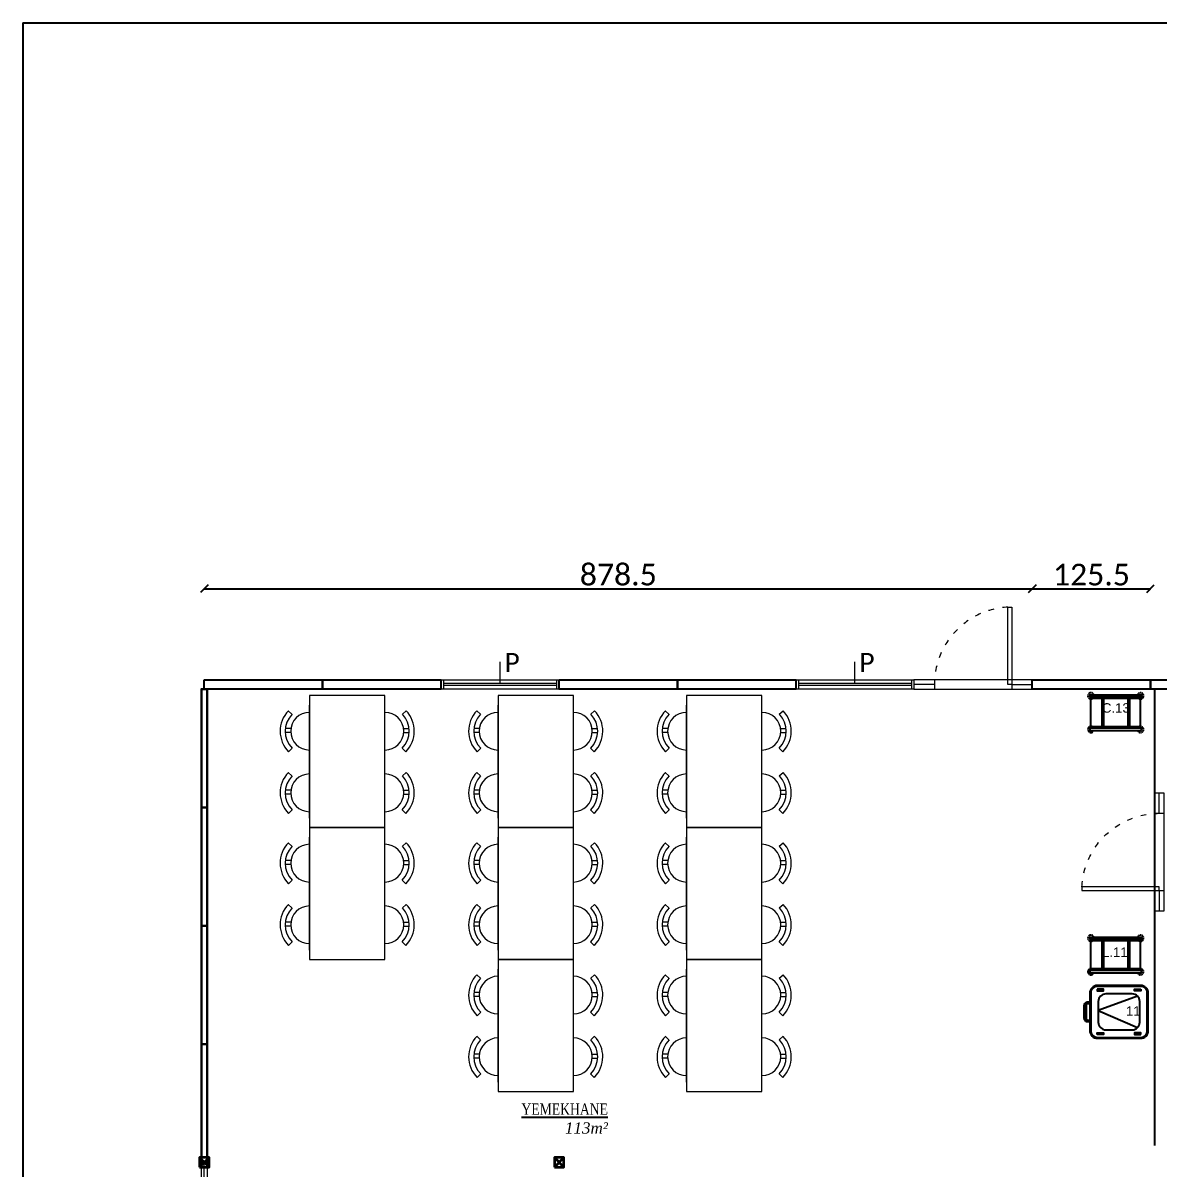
# Model space of a CAD drawing. Header units: millimetres. Extents: x -3516 to 33273, y -7531 to 724.
# Drawn here: x 10124 to 11330, y -2092 to -876 of the extents above; entities that cross this region are included whole.
import ezdxf

# ---------------------------------------------------------------- set-up
doc = ezdxf.new("R2010")
doc.units = ezdxf.units.MM
for name, pattern in [('ACAD_ISO03W100', [30, 12, -18]), ('ACAD_ISO07W100', [3, 0, -3]), ('HIDDEN', [0.375, 0.25, -0.125])]:
    doc.linetypes.add(name, pattern=pattern)
for name, color, linetype, lineweight in [('100x120 PEN', 155, 'Continuous', 15), ('CİHAZ', 6, 'Continuous', 15), ('DIS-100', 9, 'Continuous', 30), ('DIS-60', 9, 'Continuous', 30), ('GRC- Yazı 1', 3, 'Continuous', 20), ('GRC-Ekipman', 4, 'Continuous', 25), ('KAPI', 37, 'Continuous', 15), ('KOLON', 6, 'Continuous', 35), ('PLAN', 253, 'Continuous', 15), ('YAZI', 9, 'Continuous', 20)]:
    doc.layers.add(name, color=color, linetype=linetype, lineweight=lineweight)
doc.styles.add('ekp-yazı', font='arial.ttf', dxfattribs={"height": 10})
doc.styles.add('VEFA', font='calibri.ttf')
doc.dimstyles.new('VEFA$0', dxfattribs={"dimtxt": 23, "dimasz": 8, "dimexe": 8, "dimexo": 20, "dimgap": 3, "dimtad": 1, "dimdec": 1, "dimdsep": 46, "dimtxsty": 'VEFA', "dimblk": 'OBLIQUE', "dimcen": 2.5, "dimclrd": 256, "dimclre": 256, "dimclrt": 8, "dimadec": 0, "dimazin": 0, "dimtfac": 1, "dimtdec": 1, "dimtix": 1, "dimtmove": 0, "dimatfit": 0, "dimldrblk": 'OBLIQUE', "dimfxl": 1, "dimarcsym": 0})

# ---------------------------------------------------------------- blocks, each defined once
blk = doc.blocks.new('A$C1210badc')
at = {"layer": 'DIS-60'}
blk.add_lwpolyline([(0, 0), (0, 125.5), (6, 125.5), (6, 0)], close=True, dxfattribs=at)
blk = doc.blocks.new('A$Ccb6340a7')
at = {"layer": 'DIS-100', "lineweight": -2}
blk.add_lwpolyline([(10, 125.5), (10, 0), (0, 0), (0, 125.5)], close=True, dxfattribs=at)
blk = doc.blocks.new('A$Cdef76808')
at = {"layer": '100x120 PEN', "linetype": 'Continuous'}
for p, q in [((62.8, 6), (62.8, 29.1)), ((2.8, 10), (2.8, 0)), ((122.8, 6), (2.8, 6)), ((122.8, 4), (2.8, 4)), ((122.8, 10), (122.8, 0))]:
    blk.add_line(p, q, dxfattribs=at)
blk.add_lwpolyline([(125.5, 0), (0, 0), (0, 10), (125.5, 10)], close=True, dxfattribs=at)
blk = doc.blocks.new('ASDQ1234142')
at = {"layer": 'KAPI'}
for p, q in [((177899, 120456.1), (177877.3, 120456.1)), ((177899, 120461.1), (177899, 120451.1)), ((177981, 120461.1), (177981, 120451.1)), ((177981, 120456.1), (178002.8, 120456.1))]:
    blk.add_line(p, q, dxfattribs=at)
at = {"layer": 'KAPI', "linetype": 'Continuous', "ltscale": 0.5}
blk.add_lwpolyline([(177981, 120456.1), (177977, 120456.1), (177977, 120538.1), (177981, 120538.1), (177981, 120456.1)], dxfattribs=at)
at = {"layer": 'KAPI'}
blk.add_lwpolyline([(177877.3, 120451.1), (178002.8, 120451.1), (178002.8, 120461.1), (177877.3, 120461.1)], close=True, dxfattribs=at)
at = {"layer": 'KAPI', "linetype": 'ACAD_ISO03W100', "ltscale": 0.5}
blk.add_arc((177981.2, 120456), 82.2, 92.9167, 179.9475, dxfattribs=at)
blk = doc.blocks.new('6-2IK')
at = {"layer": 'KAPI'}
for p, q in [((43.5, 3.1), (0, 3.1)), ((43.5, 6.1), (43.5, 0.1)), ((207.5, 6.1), (207.5, 0.1)), ((207.5, 3.1), (251, 3.1))]:
    blk.add_line(p, q, dxfattribs=at)
at = {"layer": 'KAPI', "linetype": 'Continuous', "ltscale": 0.5}
for points in [[(43.5, 3.1), (47.5, 3.1), (47.5, 85.1), (43.5, 85.1), (43.5, 3.1)], [(207.5, 3.1), (203.5, 3.1), (203.5, 85.1), (207.5, 85.1), (207.5, 3.1)]]:
    blk.add_lwpolyline(points, dxfattribs=at)
at = {"layer": 'KAPI'}
blk.add_lwpolyline([(251, 0.1), (0, 0.1), (0, 6.1), (251, 6.1)], close=True, dxfattribs=at)
at = {"layer": 'KAPI', "linetype": 'ACAD_ISO03W100', "ltscale": 0.5}
for centre, start, end in [((43.3, 3), 0.0525, 87.0833), ((207.7, 3), 92.9167, 179.9475)]:
    blk.add_arc(centre, 82.2, start, end, dxfattribs=at)
blk = doc.blocks.new('A$C41ca5ab1')
at = {"layer": 'KOLON'}
for p, q in [((0, 0), (10, 10)), ((0, 10), (10, 0))]:
    blk.add_line(p, q, dxfattribs=at)
blk.add_lwpolyline([(0, 0), (10, 0), (10, 10), (0, 10)], close=True, dxfattribs=at)
blk = doc.blocks.new('A$C72E11EB8')
at = {"color": 3}
blk.add_lwpolyline([(140, 31.1), (140, 111.1), (0, 111.1), (0, 31.1)], close=True, dxfattribs=at)
at = {"layer": 'CİHAZ', "color": 3}
for p, q in [((35.5, 131.1), (35.5, 136.9)), ((39.6, 130.9), (39.6, 136.8)), ((101, 131.1), (100.9, 136.9)), ((105.1, 130.9), (105, 136.8)), ((18.8, 129.5), (14.9, 133.3)), ((54.8, 129.7), (58.6, 133.6)), ((84.2, 129.5), (80.4, 133.3)), ((120.2, 129.7), (124, 133.6)), ((10, 111.1), (130, 111.1)), ((10, 31.1), (130, 31.1)), ((18.8, 12.8), (14.9, 8.9)), ((54.8, 12.6), (58.6, 8.7)), ((84.2, 12.8), (80.4, 8.9)), ((120.2, 12.6), (124, 8.7)), ((35.5, 11.2), (35.5, 5.4)), ((39.6, 11.3), (39.6, 5.5)), ((101, 11.2), (100.9, 5.4)), ((105.1, 11.3), (105, 5.5))]:
    blk.add_line(p, q, dxfattribs=at)
for centre, radius, start, end in [((36.9, 111.1), 31.2, 46.0083, 134.6004), ((36.9, 111.1), 25.8, 46.0083, 134.6004), ((102.3, 111.1), 31.2, 46.0083, 134.6004), ((102.3, 111.1), 25.8, 46.0083, 134.6004), ((36.9, 111.1), 20, 0, 180), ((102.3, 111.1), 20, 0, 180), ((36.9, 31.1), 20, 180, 0), ((102.3, 31.1), 20, 180, 0), ((36.9, 31.1), 25.8, 225.3996, 313.9917), ((102.3, 31.1), 25.8, 225.3996, 313.9917), ((36.9, 31.1), 31.2, 225.3996, 313.9917), ((102.3, 31.1), 31.2, 225.3996, 313.9917)]:
    blk.add_arc(centre, radius, start, end, dxfattribs=at)
blk = doc.blocks.new('_Oblique')
at = {"color": 0, "linetype": 'ByBlock', "lineweight": -2}
blk.add_line((-0.5, -0.5), (0.5, 0.5), dxfattribs=at)
blk = doc.blocks.new('*D111')
at = {"linetype": 'ACAD_ISO07W100', "lineweight": -2, "transparency": 16777216}
for p, q in [((10316.7, -1476.6), (10316.7, -1476.1)), ((11195.2, -1476.6), (11195.2, -1476.1))]:
    blk.add_line(p, q, dxfattribs=at)
at = {"linetype": 'Continuous', "lineweight": -2, "transparency": 16777216}
blk.add_line((10316.7, -1476.1), (11195.2, -1476.1), dxfattribs=at)
at = {"layer": 'Defpoints', "color": 0, "transparency": 16777216}
for p in [(11195.2, -1476.1), (10316.7, -1572.7), (11195.2, -1572.7)]:
    blk.add_point(p, dxfattribs=at)
at = {"lineweight": -2, "transparency": 16777216, "xscale": 8, "yscale": 8, "zscale": 8, "rotation": 180}
blk.add_blockref('_Oblique', (10316.7, -1476.1), dxfattribs=at)
at = {"lineweight": -2, "transparency": 16777216, "xscale": 8, "yscale": 8, "zscale": 8}
blk.add_blockref('_Oblique', (11195.2, -1476.1), dxfattribs=at)
at = {"color": 8, "transparency": 16777216, "insert": (10756, -1461.3), "char_height": 23, "attachment_point": 5, "style": 'VEFA', "bg_fill": 3, "box_fill_scale": 1.1, "bg_fill_color": 256, "bg_fill_true_color": 13158600, "bg_fill_transparency": 0}
blk.add_mtext('878.5', dxfattribs=at)
blk = doc.blocks.new('*D112')
at = {"linetype": 'ACAD_ISO07W100', "lineweight": -2, "transparency": 16777216}
for p, q in [((11195.2, -1476.6), (11195.2, -1476.1)), ((11320.7, -1476.6), (11320.7, -1476.1))]:
    blk.add_line(p, q, dxfattribs=at)
at = {"linetype": 'Continuous', "lineweight": -2, "transparency": 16777216}
blk.add_line((11195.2, -1476.1), (11320.7, -1476.1), dxfattribs=at)
at = {"layer": 'Defpoints', "color": 0, "transparency": 16777216}
for p in [(11320.7, -1476.1), (11195.2, -1572.7), (11320.7, -1572.7)]:
    blk.add_point(p, dxfattribs=at)
at = {"lineweight": -2, "transparency": 16777216, "xscale": 8, "yscale": 8, "zscale": 8, "rotation": 180}
blk.add_blockref('_Oblique', (11195.2, -1476.1), dxfattribs=at)
at = {"lineweight": -2, "transparency": 16777216, "xscale": 8, "yscale": 8, "zscale": 8}
blk.add_blockref('_Oblique', (11320.7, -1476.1), dxfattribs=at)
at = {"color": 8, "transparency": 16777216, "insert": (11258, -1461.3), "char_height": 23, "attachment_point": 5, "style": 'VEFA', "bg_fill": 3, "box_fill_scale": 1.1, "bg_fill_color": 256, "bg_fill_true_color": 13158600, "bg_fill_transparency": 0}
blk.add_mtext('125.5', dxfattribs=at)
blk = doc.blocks.new('ARB. GN 1.1 17 raflı')
at = {"ltscale": 5}
for p, q in [((-35.5, 0), (-33.9, -1.7)), ((-2.5, 0), (-4.1, -1.7)), ((-3.7, -1.2), (-34.3, -1.2)), ((-33.9, -1.7), (-33.9, -12.9)), ((-4.1, -1.7), (-4.1, -12.9)), ((-33.9, -14.6), (-33.9, -40.4)), ((-4.1, -14.6), (-4.1, -40.4)), ((-33.9, -42.1), (-33.9, -53.7)), ((-4.1, -42.1), (-4.1, -53.7)), ((-35.5, -55), (-33.9, -53.3)), ((-3.7, -53.8), (-34.3, -53.8)), ((-2.5, -55), (-4.1, -53.3))]:
    blk.add_line(p, q, dxfattribs=at)
at = {"color": 253, "ltscale": 5}
for p, q in [((-35.5, -10.4), (-34.7, -10.4)), ((-34.7, -17.1), (-34.7, -10.4)), ((-3.3, -17.1), (-3.3, -10.4)), ((-3.3, -10.4), (-2.5, -10.4)), ((-35.5, -17.1), (-34.7, -17.1)), ((-34.7, -12.9), (-3.3, -12.9)), ((-34.7, -14.6), (-3.3, -14.6)), ((-3.3, -17.1), (-2.5, -17.1)), ((-35.5, -37.9), (-34.7, -37.9)), ((-35.5, -44.6), (-34.7, -44.6)), ((-34.7, -37.9), (-34.7, -44.6)), ((-34.7, -40.4), (-3.3, -40.4)), ((-34.7, -42.1), (-3.3, -42.1)), ((-3.3, -37.9), (-3.3, -44.6)), ((-3.3, -37.9), (-2.5, -37.9)), ((-3.3, -44.6), (-2.5, -44.6))]:
    blk.add_line(p, q, dxfattribs=at)
at = {"ltscale": 5}
for points in [[(-35.5, -55), (-38, -55), (-38, 0), (-35.5, 0)], [(0, 0), (-2.5, 0), (-2.5, -55), (0, -55)]]:
    blk.add_lwpolyline(points, close=True, dxfattribs=at)
at = {"color": 253, "linetype": 'HIDDEN', "ltscale": 5}
for centre, start, end in [((-36.8, -1.2), 331.045, 247.9757), ((-1.2, -1.2), 292.0243, 208.955), ((-36.8, -53.8), 112.0243, 28.955), ((-1.2, -53.8), 151.045, 67.9757)]:
    blk.add_arc(centre, 3.3, start, end, dxfattribs=at)
blk = doc.blocks.new('Rubbermaid.240lt')
at = {"color": 251}
for p, q in [((11.3, 56.5), (26.5, 14.9)), ((26.5, 14.9), (44.7, 56.5))]:
    blk.add_line(p, q, dxfattribs=at)
for points in [[(0, 59.9), (0, 13.9, 0.414214), (8, 5.9), (48, 5.9, 0.414214), (56, 13.9), (56, 59.9, 0.414214), (48, 67.9), (8, 67.9, 0.414214)], [(1, 59.9), (1, 13.9, 0.414214), (8, 6.9), (48, 6.9, 0.414214), (55, 13.9), (55, 59.9, 0.414214), (48, 66.9), (8, 66.9, 0.414214)]]:
    blk.add_lwpolyline(points, format="xyb", close=True)
for points in [[(4, 60.1), (5.8, 60.1), (5.8, 53.3), (4, 53.3)], [(52, 60.1), (50.2, 60.1), (50.2, 53.3), (52, 53.3)], [(4, 13.7), (5.8, 13.7), (5.8, 20.4), (4, 20.4)], [(52, 13.7), (50.2, 13.7), (50.2, 20.4), (52, 20.4)]]:
    blk.add_lwpolyline(points, close=True, dxfattribs=at)
for points in [[(9, 50.9), (9, 22.9, 0.414214), (17, 14.9), (39, 14.9, 0.414214), (47, 22.9), (47, 50.9, 0.414214), (39, 58.9), (17, 58.9, 0.414214)], [(19.3, 5.9), (19.3, 4, 0.414214), (21.3, 2), (34.7, 2, 0.414214), (36.7, 4), (36.7, 5.9), (38.7, 5.9), (38.7, 4, -0.414214), (34.7, 0), (21.3, 0, -0.414214), (17.3, 4), (17.3, 5.9)]]:
    blk.add_lwpolyline(points, format="xyb", close=True, dxfattribs=at)
blk.add_lwpolyline([(18.3, 5.9), (18.3, 4, 0.414214), (21.3, 1), (34.7, 1, 0.414214), (37.7, 4), (37.7, 5.9)], format="xyb", dxfattribs=at)

msp = doc.modelspace()

# ---------------------------------------------------------------- linework, layer by layer
msp.add_line((11324.792, -1582.685), (11324.792, -2066.685))
for points in [[(10124.236, -875.905), (16324.236, -875.905), (16324.236, -3667.462), (10124.236, -3667.462)], [(10124.236, -875.905), (10124.236, -3667.462)]]:
    msp.add_lwpolyline(points)

# ---------------------------------------------------------------- block references
for name, p in [('ASDQ1234142', (-166807.57, -122033.792)), ('A$Cdef76808', (10567.713, -1582.685)), ('A$Cdef76808', (10944.213, -1582.685)), ('A$C1210badc', (10313.713, -1708.185)), ('A$C1210badc', (10313.713, -1833.685)), ('A$C1210badc', (10313.713, -1959.185)), ('A$C1210badc', (10313.713, -2084.685)), ('A$C41ca5ab1', (10311.713, -2089.685)), ('A$C41ca5ab1', (10688.213, -2089.685))]:
    msp.add_blockref(name, p)
at = {"rotation": 90}
for p in [(10442.213, -1582.685), (10567.713, -1582.685), (10818.713, -1582.685), (10944.213, -1582.685), (11320.713, -1582.685), (11446.213, -1582.685)]:
    msp.add_blockref('A$Ccb6340a7', p, dxfattribs=at)
at = {"xscale": -1, "rotation": 90}
msp.add_blockref('ASDQ1234142', (131786.048, 176184.598), dxfattribs=at)
at = {"layer": 'GRC-Ekipman', "rotation": 270}
for name, p in [('ARB. GN 1.1 17 raflı', (11311.28, -1626.62)), ('ARB. GN 1.1 17 raflı', (11311.28, -1883.66)), ('Rubbermaid.240lt', (11250.42, -1897.091, 0))]:
    msp.add_blockref(name, p, dxfattribs=at)
at = {"layer": 'KAPI', "linetype": 'Continuous', "lineweight": -2, "rotation": 270}
msp.add_blockref('6-2IK', (10313.597, -2084.685), dxfattribs=at)
at = {"layer": 'PLAN', "linetype": 'Continuous', "rotation": 90}
for p in [(10539.443, -1729.585), (10739.443, -1729.585), (10939.443, -1729.585), (10539.443, -1869.585), (10739.443, -1869.585), (10939.443, -1869.585), (10739.443, -2009.585), (10939.443, -2009.585)]:
    msp.add_blockref('A$C72E11EB8', p, dxfattribs=at)

# ---------------------------------------------------------------- texts
at = {"layer": 'GRC- Yazı 1', "color": 6, "style": 'ekp-yazı'}
for s, p in [('C.13', (11269.204, -1607.62)), ('L.11', (11269.204, -1866.74)), ('11', (11294.57, -1929.175))]:
    msp.add_text(s, height=10, dxfattribs=at).set_placement(p)
at = {"layer": 'YAZI', "linetype": 'Continuous', "lineweight": -2, "char_height": 20, "attachment_point": 1, "style": 'VEFA'}
for insert in [(10635.28, -1544.321), (11011.78, -1544.321)]:
    msp.add_mtext_dynamic_manual_height_columns('P', width=22.23065, gutter_width=12.5, heights=[0], dxfattribs=dict(at, insert=insert))
at = {"layer": 'YAZI', "color": 253, "lineweight": -2, "insert": (10744.986, -2022.242, 0), "char_height": 11.9952, "width": 1494.73943, "attachment_point": 3, "style": 'VEFA'}
msp.add_mtext('\\pi83.9664;{\\fTimes New Roman|b0|i0|c0|p18;\\W0.8;\\LYEMEKHANE\\fTimes New Roman|b0|i1|c0|p18;\\W1; \\l  \\P      11\\fTimes New Roman|b0|i1|c162|p18;3\\fTimes New Roman|b0|i1|c0|p18;m²}', dxfattribs=at)

# ---------------------------------------------------------------- next in the draw order: dimensions: what is measured, and where the dimension line sits
dim = msp.add_linear_dim(base=(11195.213, -1476.081), p1=(10316.713, -1572.685), p2=(11195.213, -1572.685), dimstyle='VEFA$0', override={"dimexe": 0, "dimtmove": 1, "dimfxl": 0.5, "dimfxlon": 1, "dimtfill": 1, "dimarcsym": 1})
dim.commit()
dim.dimension.update_dxf_attribs({"geometry": '*D111', "text_midpoint": (10755.963, -1461.298)})

# ---------------------------------------------------------------- next in the draw order: dimensions: what is measured, and where the dimension line sits
dim = msp.add_linear_dim(base=(11320.713, -1476.081), p1=(11195.213, -1572.685), p2=(11320.713, -1572.685), dimstyle='VEFA$0', override={"dimexe": 0, "dimtmove": 1, "dimfxl": 0.5, "dimfxlon": 1, "dimtfill": 1, "dimarcsym": 1})
dim.commit()
dim.dimension.update_dxf_attribs({"geometry": '*D112', "text_midpoint": (11257.963, -1461.298)})

doc.saveas('drawing.dxf')
